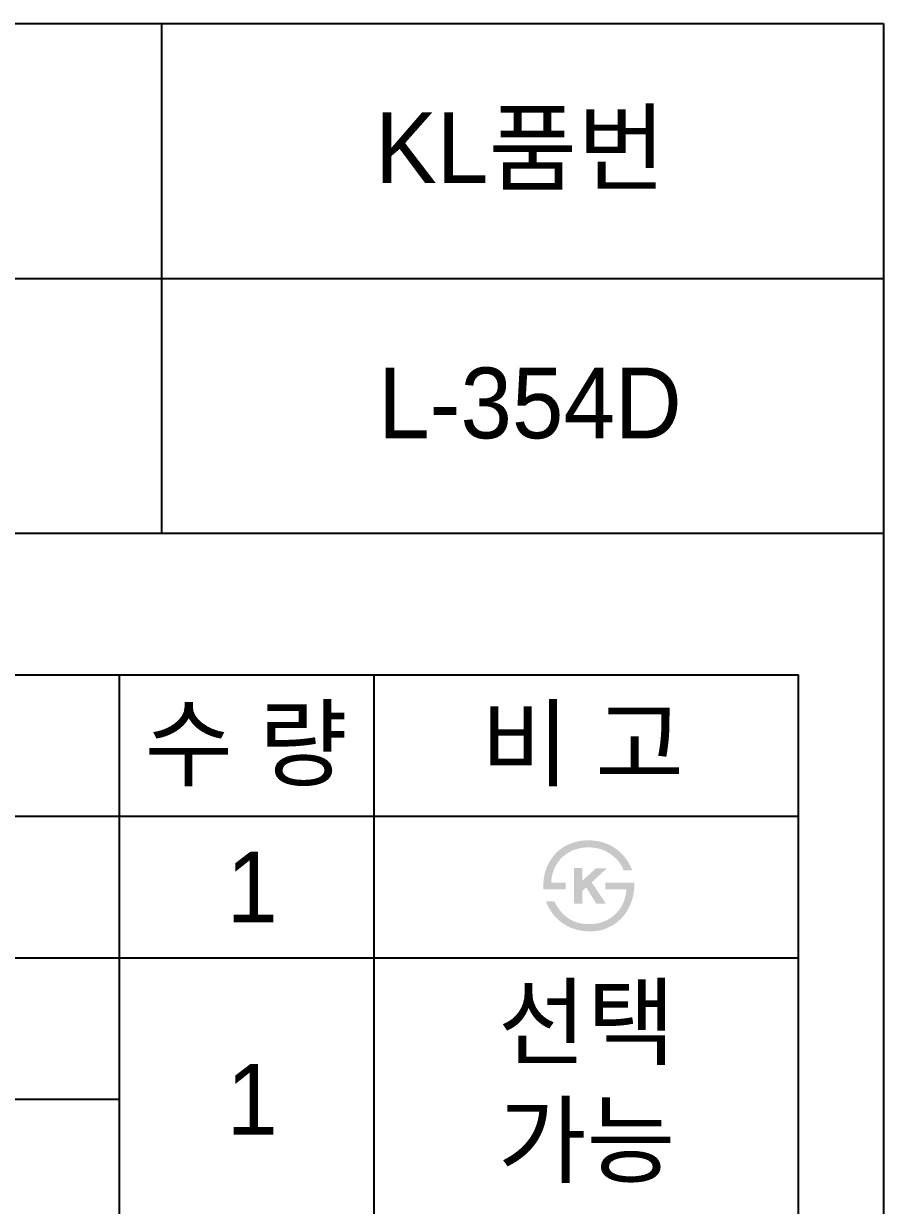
# Model space of a CAD drawing. Header units: millimetres. Extents: x 0 to 3868, y -67 to 2530.
# Drawn here: x 1496.2 to 1800, y 2112.5 to 2530 of the extents above; entities that cross this region are included whole.
import ezdxf
from ezdxf.enums import TextEntityAlignment as Align

# ---------------------------------------------------------------- set-up
doc = ezdxf.new("R2010")
doc.units = ezdxf.units.MM
doc.layers.add('TEXT', color=7, linetype='Continuous')
doc.layers.add('도각라인', color=7, linetype='Continuous')
doc.styles.add('타이틀', font='H2GTRM.TTF', dxfattribs={"height": 25})

msp = doc.modelspace()

# ---------------------------------------------------------------- hatches: boundary and pattern name
at = {"layer": 'TEXT'}
for points in [[(1679.85, 2224.17), (1679.83, 2224.58), (1679.82, 2224.99), (1679.82, 2225.4), (1679.83, 2225.8), (1679.84, 2226.21), (1679.86, 2226.61), (1679.9, 2227.01), (1679.94, 2227.41), (1679.98, 2227.8), (1680.04, 2228.2), (1680.11, 2228.59), (1680.18, 2228.98), (1680.26, 2229.36), (1680.36, 2229.75), (1680.46, 2230.13), (1680.56, 2230.52), (1680.69, 2230.9), (1680.81, 2231.28), (1680.95, 2231.66), (1681.1, 2232.03), (1681.25, 2232.39), (1681.42, 2232.75), (1681.59, 2233.1), (1681.76, 2233.45), (1681.95, 2233.79), (1682.15, 2234.12), (1682.35, 2234.45), (1682.56, 2234.77), (1682.78, 2235.09), (1683.01, 2235.4), (1683.25, 2235.7), (1683.75, 2236.32), (1684.02, 2236.62), (1684.3, 2236.92), (1684.58, 2237.2), (1684.87, 2237.48), (1685.16, 2237.75), (1685.47, 2238.01), (1685.78, 2238.26), (1686.1, 2238.5), (1686.42, 2238.74), (1686.75, 2238.96), (1687.09, 2239.17), (1687.44, 2239.38), (1687.79, 2239.58), (1688.15, 2239.76), (1688.52, 2239.94), (1688.92, 2240.12), (1689.33, 2240.29), (1689.75, 2240.45), (1690.17, 2240.6), (1690.59, 2240.74), (1691.03, 2240.86), (1691.47, 2240.97), (1691.91, 2241.08), (1692.36, 2241.17), (1692.82, 2241.25), (1693.28, 2241.31), (1693.75, 2241.37), (1694.23, 2241.41), (1694.71, 2241.45), (1695.2, 2241.47), (1695.69, 2241.48), (1696.45, 2241.46), (1696.83, 2241.44), (1697.2, 2241.41), (1697.57, 2241.38), (1697.93, 2241.34), (1698.29, 2241.29), (1698.65, 2241.24), (1699, 2241.18), (1699.35, 2241.12), (1699.69, 2241.04), (1700.03, 2240.97), (1700.37, 2240.88), (1700.7, 2240.79), (1701.03, 2240.7), (1701.36, 2240.59), (1701.68, 2240.48), (1702, 2240.37), (1702.31, 2240.24), (1702.62, 2240.12), (1702.93, 2239.98), (1703.23, 2239.84), (1703.53, 2239.69), (1703.83, 2239.54), (1704.12, 2239.38), (1704.41, 2239.21), (1704.69, 2239.04), (1704.97, 2238.86), (1705.25, 2238.67), (1705.52, 2238.48), (1705.79, 2238.28), (1706.05, 2238.08), (1706.47, 2237.73), (1706.88, 2237.37), (1707.28, 2237), (1707.66, 2236.62), (1708.03, 2236.22), (1708.39, 2235.8), (1708.73, 2235.38), (1709.06, 2234.93), (1709.38, 2234.48), (1709.69, 2234.01), (1709.99, 2233.53), (1710.27, 2233.03), (1710.54, 2232.52), (1710.79, 2232), (1711.04, 2231.46), (1711.27, 2230.91), (1711.27, 2230.91), (1708.17, 2230.91), (1708.17, 2230.91), (1708.11, 2231.09), (1708.04, 2231.26), (1707.97, 2231.43), (1707.9, 2231.61), (1707.83, 2231.78), (1707.75, 2231.95), (1707.66, 2232.12), (1707.57, 2232.29), (1707.48, 2232.46), (1707.39, 2232.63), (1707.29, 2232.79), (1707.18, 2232.96), (1707.08, 2233.12), (1706.97, 2233.29), (1706.85, 2233.45), (1706.73, 2233.61), (1706.61, 2233.77), (1706.48, 2233.93), (1706.22, 2234.25), (1705.94, 2234.57), (1705.64, 2234.88), (1705.33, 2235.19), (1705, 2235.49), (1704.66, 2235.79), (1704.3, 2236.09), (1704.07, 2236.27), (1703.84, 2236.44), (1703.6, 2236.61), (1703.37, 2236.77), (1703.13, 2236.92), (1702.89, 2237.07), (1702.65, 2237.21), (1702.4, 2237.35), (1702.16, 2237.49), (1701.91, 2237.61), (1701.66, 2237.73), (1701.41, 2237.85), (1701.15, 2237.96), (1700.9, 2238.06), (1700.64, 2238.16), (1700.38, 2238.26), (1700.12, 2238.34), (1699.85, 2238.42), (1699.59, 2238.5), (1699.32, 2238.57), (1699.05, 2238.64), (1698.78, 2238.7), (1698.51, 2238.75), (1698.23, 2238.8), (1697.96, 2238.84), (1697.68, 2238.88), (1697.4, 2238.91), (1697.11, 2238.93), (1696.83, 2238.95), (1696.54, 2238.97), (1696.26, 2238.98), (1695.97, 2238.98), (1695.62, 2238.97), (1695.28, 2238.96), (1694.93, 2238.95), (1694.6, 2238.93), (1694.27, 2238.9), (1693.94, 2238.86), (1693.61, 2238.82), (1693.29, 2238.77), (1692.97, 2238.71), (1692.66, 2238.65), (1692.35, 2238.58), (1692.04, 2238.51), (1691.74, 2238.43), (1691.44, 2238.34), (1691.14, 2238.24), (1690.85, 2238.14), (1690.56, 2238.04), (1690.28, 2237.92), (1690, 2237.8), (1689.72, 2237.67), (1689.45, 2237.54), (1689.18, 2237.4), (1688.91, 2237.25), (1688.65, 2237.1), (1688.39, 2236.94), (1688.14, 2236.77), (1687.89, 2236.6), (1687.64, 2236.42), (1687.4, 2236.24), (1687.16, 2236.04), (1686.92, 2235.84), (1686.69, 2235.64), (1686.46, 2235.42), (1686.23, 2235.2), (1686.01, 2234.97), (1685.8, 2234.74), (1685.59, 2234.51), (1685.39, 2234.27), (1685.2, 2234.02), (1685.02, 2233.77), (1684.84, 2233.52), (1684.66, 2233.26), (1684.5, 2233), (1684.34, 2232.74), (1684.19, 2232.47), (1684.04, 2232.19), (1683.91, 2231.92), (1683.78, 2231.63), (1683.65, 2231.35), (1683.53, 2231.05), (1683.42, 2230.76), (1683.32, 2230.46), (1683.22, 2230.15), (1683.13, 2229.85), (1683.05, 2229.53), (1682.97, 2229.22), (1682.9, 2228.89), (1682.84, 2228.57), (1682.78, 2228.24), (1682.73, 2227.9), (1682.69, 2227.56), (1682.65, 2227.22), (1682.62, 2226.87), (1682.6, 2226.52), (1682.6, 2226.52), (1687.78, 2226.52), (1687.78, 2226.52), (1687.78, 2226.52), (1687.78, 2224.17), (1687.78, 2224.17), (1687.78, 2224.17), (1679.85, 2224.17)], [(1693.61, 2227.21), (1698.41, 2231.56), (1702.28, 2231.56), (1696.91, 2226.61), (1701.94, 2219.1), (1698.56, 2219.1), (1695, 2224.81), (1693.61, 2223.57), (1693.61, 2219.1), (1690.66, 2219.1), (1690.66, 2231.67), (1693.61, 2231.67)], [(1712.02, 2226.52), (1712.02, 2226.08), (1712.02, 2225.64), (1712.01, 2225.21), (1711.98, 2224.78), (1711.95, 2224.35), (1711.91, 2223.92), (1711.86, 2223.5), (1711.79, 2223.07), (1711.72, 2222.65), (1711.64, 2222.24), (1711.56, 2221.82), (1711.46, 2221.41), (1711.35, 2221), (1711.23, 2220.6), (1711.1, 2220.19), (1710.97, 2219.79), (1710.83, 2219.41), (1710.68, 2219.02), (1710.53, 2218.65), (1710.36, 2218.28), (1710.19, 2217.92), (1710.01, 2217.56), (1709.82, 2217.21), (1709.63, 2216.87), (1709.42, 2216.53), (1709.21, 2216.19), (1708.99, 2215.86), (1708.77, 2215.54), (1708.53, 2215.23), (1708.29, 2214.92), (1708.04, 2214.61), (1707.78, 2214.31), (1707.51, 2214.02), (1707.24, 2213.74), (1706.96, 2213.46), (1706.67, 2213.2), (1706.38, 2212.94), (1706.08, 2212.69), (1705.78, 2212.45), (1705.47, 2212.22), (1705.15, 2211.99), (1704.83, 2211.78), (1704.51, 2211.57), (1704.18, 2211.37), (1703.84, 2211.18), (1703.5, 2211), (1703.15, 2210.83), (1702.8, 2210.66), (1702.43, 2210.5), (1702.06, 2210.34), (1701.69, 2210.2), (1701.31, 2210.07), (1700.93, 2209.95), (1700.55, 2209.84), (1700.17, 2209.74), (1699.78, 2209.65), (1699.39, 2209.57), (1698.99, 2209.5), (1698.6, 2209.44), (1698.2, 2209.4), (1697.8, 2209.36), (1697.39, 2209.33), (1696.98, 2209.32), (1696.57, 2209.31), (1695.91, 2209.32), (1695.25, 2209.34), (1694.61, 2209.39), (1693.97, 2209.46), (1693.35, 2209.55), (1693.04, 2209.6), (1692.74, 2209.65), (1692.43, 2209.72), (1692.13, 2209.78), (1691.83, 2209.86), (1691.54, 2209.93), (1691.25, 2210.02), (1690.96, 2210.1), (1690.67, 2210.2), (1690.38, 2210.3), (1690.1, 2210.4), (1689.82, 2210.51), (1689.54, 2210.62), (1689.27, 2210.74), (1689, 2210.86), (1688.73, 2210.99), (1688.46, 2211.13), (1688.19, 2211.27), (1687.93, 2211.41), (1687.67, 2211.56), (1687.42, 2211.71), (1686.89, 2212.05), (1686.63, 2212.23), (1686.37, 2212.41), (1686.12, 2212.6), (1685.87, 2212.79), (1685.62, 2212.99), (1685.38, 2213.19), (1685.14, 2213.4), (1684.91, 2213.61), (1684.68, 2213.83), (1684.46, 2214.05), (1684.24, 2214.28), (1684.02, 2214.52), (1683.81, 2214.75), (1683.61, 2214.99), (1683.4, 2215.24), (1683.2, 2215.49), (1683.01, 2215.75), (1682.82, 2216.01), (1682.64, 2216.28), (1682.46, 2216.55), (1682.28, 2216.83), (1682.11, 2217.11), (1681.94, 2217.4), (1681.78, 2217.69), (1681.62, 2217.99), (1681.46, 2218.29), (1681.31, 2218.59), (1681.02, 2219.22), (1680.75, 2219.87), (1680.75, 2219.87), (1683.7, 2219.87), (1683.7, 2219.87), (1683.93, 2219.44), (1684.16, 2219.03), (1684.4, 2218.63), (1684.64, 2218.23), (1684.89, 2217.86), (1685.15, 2217.49), (1685.41, 2217.13), (1685.67, 2216.79), (1685.94, 2216.46), (1686.21, 2216.14), (1686.49, 2215.83), (1686.78, 2215.53), (1687.07, 2215.25), (1687.37, 2214.97), (1687.67, 2214.71), (1687.97, 2214.46), (1688.2, 2214.29), (1688.43, 2214.12), (1688.66, 2213.96), (1688.9, 2213.81), (1689.13, 2213.66), (1689.37, 2213.52), (1689.62, 2213.38), (1689.86, 2213.25), (1690.11, 2213.12), (1690.36, 2213.01), (1690.61, 2212.89), (1690.87, 2212.79), (1691.13, 2212.69), (1691.39, 2212.59), (1691.66, 2212.5), (1691.93, 2212.42), (1692.2, 2212.34), (1692.47, 2212.27), (1692.75, 2212.21), (1693.03, 2212.15), (1693.31, 2212.1), (1693.59, 2212.05), (1693.88, 2212.01), (1694.17, 2211.97), (1694.46, 2211.94), (1694.76, 2211.92), (1695.06, 2211.91), (1695.36, 2211.89), (1695.66, 2211.89), (1695.97, 2211.89), (1696.28, 2211.9), (1697.14, 2211.92), (1697.41, 2211.94), (1697.68, 2211.96), (1697.95, 2211.98), (1698.22, 2212.01), (1698.48, 2212.05), (1698.75, 2212.09), (1699.01, 2212.14), (1699.27, 2212.19), (1699.53, 2212.25), (1699.79, 2212.31), (1700.04, 2212.38), (1700.3, 2212.46), (1700.55, 2212.54), (1700.8, 2212.63), (1701.05, 2212.72), (1701.29, 2212.81), (1701.54, 2212.92), (1701.78, 2213.03), (1702.02, 2213.14), (1702.26, 2213.26), (1702.5, 2213.39), (1702.74, 2213.52), (1702.97, 2213.65), (1703.21, 2213.79), (1703.44, 2213.94), (1703.67, 2214.1), (1703.9, 2214.25), (1704.12, 2214.42), (1704.35, 2214.59), (1704.57, 2214.76), (1704.83, 2214.98), (1705.08, 2215.2), (1705.32, 2215.43), (1705.55, 2215.66), (1705.78, 2215.89), (1706, 2216.13), (1706.21, 2216.38), (1706.42, 2216.63), (1706.62, 2216.89), (1706.81, 2217.15), (1707, 2217.42), (1707.17, 2217.69), (1707.34, 2217.96), (1707.51, 2218.24), (1707.66, 2218.53), (1707.81, 2218.82), (1707.95, 2219.12), (1708.09, 2219.42), (1708.22, 2219.73), (1708.34, 2220.04), (1708.45, 2220.35), (1708.55, 2220.68), (1708.65, 2221), (1708.74, 2221.33), (1708.83, 2221.67), (1708.91, 2222.01), (1708.98, 2222.36), (1709.04, 2222.71), (1709.09, 2223.07), (1709.14, 2223.43), (1709.18, 2223.8), (1709.22, 2224.17), (1709.22, 2224.17), (1701.79, 2224.17), (1701.79, 2224.17), (1701.79, 2224.17), (1701.79, 2226.52), (1701.79, 2226.52), (1701.79, 2226.52), (1712.02, 2226.52)]]:
    msp.add_hatch(color=256, dxfattribs=at).paths.add_polyline_path(points, flags=0)

# ---------------------------------------------------------------- linework, layer by layer
at = {"layer": '도각라인'}
for p, q in [((0, 2530), (1800, 2530)), ((1545, 2350), (1545, 2530)), ((1800, 2530), (1800, 0)), ((520, 2440), (1800, 2440)), ((0, 2350), (1800, 2350)), ((925, 2300), (1770, 2300)), ((1530, 1750), (1530, 2300)), ((1620, 1750), (1620, 2300)), ((1770, 1750), (1770, 2300)), ((925, 2250), (1770, 2250)), ((925, 2200), (1770, 2200)), ((925, 2150), (1530, 2150))]:
    msp.add_line(p, q, dxfattribs=at)

# ---------------------------------------------------------------- texts
at = {"layer": 'TEXT', "style": '타이틀'}
for s, p in [('KL품번', (1671.78, 2486.15)), ('L-354D', (1675.11, 2396)), ('수 량', (1574.77, 2275.73)), ('비 고', (1693.62, 2275.73)), ('1', (1576.98, 2225)), ('1', (1576.98, 2150))]:
    msp.add_text(s, height=25, dxfattribs=at).set_placement(p, align=Align.MIDDLE_CENTER)
at = {"layer": 'TEXT', "insert": (1663.76, 2189.75), "char_height": 25, "attachment_point": 1, "style": '타이틀'}
msp.add_mtext_dynamic_manual_height_columns('선택\\P가능', width=76.4951, gutter_width=1, heights=[0], dxfattribs=at)

doc.saveas('drawing.dxf')
